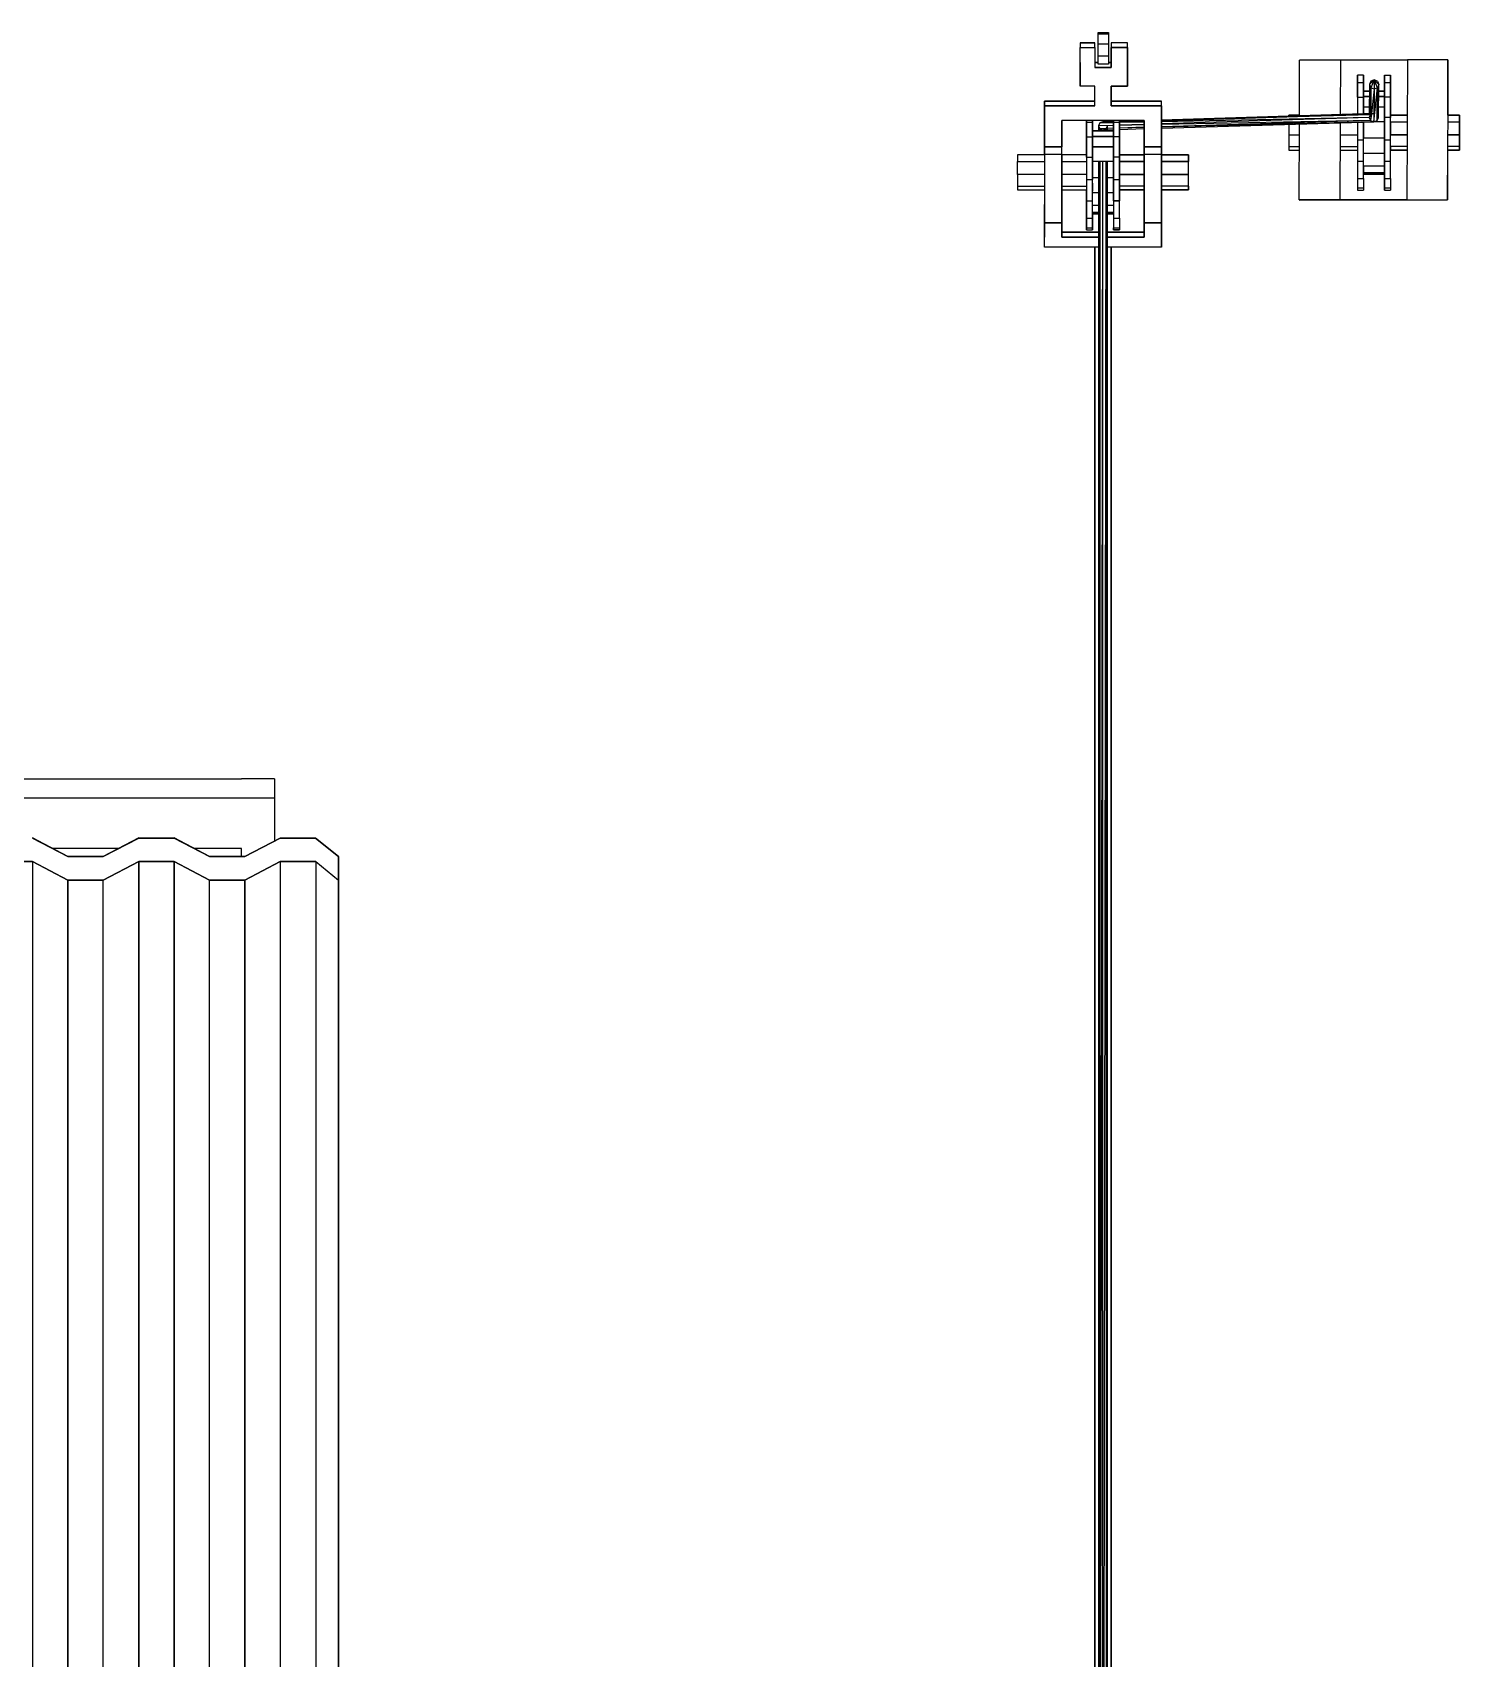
# Model space of a CAD drawing. Extents: x -32 to 51.8, y -51.6 to -5.5.
# Drawn here: x 28.681 to 32.137, y -17.091 to -13.154 of the extents above; entities that cross this region are included whole.
import ezdxf

# ---------------------------------------------------------------- set-up
doc = ezdxf.new("R2010")
doc.units = 0
doc.header["$MEASUREMENT"] = 0
doc.layers.get('0').update_dxf_attribs({"linetype": 'CONTINUOUS'})
doc.layers.add('hachures', color=5, linetype='CONTINUOUS')

msp = doc.modelspace()

# ---------------------------------------------------------------- linework, layer by layer
for p, q in [((31.254, -13.179), (31.2187, -13.179)), ((31.2187, -13.179), (31.2187, -13.1908)), ((31.2187, -13.179), (31.254, -13.179)), ((31.254, -13.1908), (31.254, -13.179)), ((31.2625, -13.1542), (31.2868, -13.1542)), ((31.2625, -13.1576), (31.2625, -13.1542)), ((31.2625, -13.1813), (31.2625, -13.1576)), ((31.2625, -13.1576), (31.2868, -13.1576)), ((31.2625, -13.2115), (31.2625, -13.1813)), ((31.2625, -13.1813), (31.2868, -13.1813)), ((31.2868, -13.1542), (31.2868, -13.1576)), ((31.2868, -13.1576), (31.2868, -13.1813)), ((31.2868, -13.1813), (31.2868, -13.2115)), ((31.3328, -13.179), (31.2935, -13.179)), ((31.2935, -13.179), (31.2935, -13.1908)), ((31.3328, -13.1908), (31.3328, -13.179)), ((31.2187, -13.2389), (31.2187, -13.1908)), ((31.2187, -13.1908), (31.254, -13.1908)), ((31.2187, -13.2272), (31.2187, -13.2389)), ((31.2187, -13.2389), (31.2187, -13.2272)), ((31.254, -13.1908), (31.254, -13.2389)), ((31.2625, -13.2272), (31.254, -13.2272)), ((31.254, -13.2272), (31.2625, -13.2272)), ((31.2625, -13.2305), (31.2625, -13.2115)), ((31.2868, -13.2115), (31.2625, -13.2115)), ((31.2868, -13.2115), (31.2868, -13.2305)), ((31.2935, -13.2272), (31.2868, -13.2272)), ((31.2868, -13.2272), (31.2935, -13.2272)), ((31.3328, -13.1908), (31.2935, -13.1908)), ((31.2935, -13.1908), (31.2935, -13.2389)), ((31.2935, -13.2389), (31.2935, -13.1908)), ((31.2935, -13.1908), (31.3328, -13.1908)), ((31.2935, -13.2272), (31.2935, -13.2389)), ((31.3328, -13.2389), (31.3328, -13.1908)), ((31.3328, -13.1908), (31.3328, -13.2389)), ((31.7498, -13.3557), (31.7501, -13.2209)), ((31.7501, -13.2209), (31.8489, -13.2207)), ((31.8489, -13.2209), (31.7501, -13.2211)), ((31.8489, -13.2207), (31.8484, -13.3526)), ((31.8489, -13.2207), (32.0109, -13.2205)), ((32.0109, -13.2205), (31.8489, -13.2209)), ((32.0109, -13.2205), (32.0097, -13.5592)), ((32.1093, -13.2203), (32.0109, -13.2205)), ((32.1093, -13.2203), (32.1084, -13.559)), ((32.1089, -13.3542), (32.1093, -13.2203)), ((31.2187, -13.2844), (31.2187, -13.2389)), ((31.2187, -13.2389), (31.2187, -13.2844)), ((31.2935, -13.2389), (31.254, -13.2389)), ((31.254, -13.2389), (31.2935, -13.2389)), ((31.2868, -13.2305), (31.2625, -13.2305)), ((31.3328, -13.2844), (31.3328, -13.2389)), ((31.3328, -13.2389), (31.3328, -13.2844)), ((31.8901, -13.2574), (31.8901, -13.276)), ((31.8901, -13.2625), (31.8901, -13.2574)), ((31.9046, -13.2574), (31.8901, -13.2574)), ((31.8901, -13.2574), (31.8901, -13.2625)), ((31.8901, -13.276), (31.8901, -13.2574)), ((31.8901, -13.2856), (31.8901, -13.2625)), ((31.9046, -13.276), (31.9046, -13.2574)), ((31.9046, -13.2574), (31.9046, -13.276)), ((31.9557, -13.2574), (31.9556, -13.276)), ((31.9557, -13.2574), (31.9701, -13.2574)), ((31.9557, -13.276), (31.9557, -13.2574)), ((31.9557, -13.2625), (31.9557, -13.2574)), ((31.9557, -13.2625), (31.9557, -13.2856)), ((31.9557, -13.2856), (31.9557, -13.2625)), ((31.9701, -13.2574), (31.9701, -13.276)), ((31.9701, -13.276), (31.9701, -13.2574)), ((31.254, -13.2844), (31.2187, -13.2844)), ((31.254, -13.3321), (31.254, -13.2844)), ((31.254, -13.3203), (31.254, -13.2844)), ((31.2935, -13.3204), (31.2935, -13.2844)), ((31.2935, -13.332), (31.2935, -13.2844)), ((31.2935, -13.2844), (31.2935, -13.3203)), ((31.2935, -13.2844), (31.3328, -13.2844)), ((31.3328, -13.2844), (31.2935, -13.2844)), ((31.2935, -13.2844), (31.2935, -13.3321)), ((31.8901, -13.276), (31.8901, -13.3107)), ((31.9046, -13.276), (31.8901, -13.276)), ((31.8901, -13.3107), (31.8901, -13.276)), ((31.8901, -13.3107), (31.8901, -13.2856)), ((31.9046, -13.3107), (31.9046, -13.276)), ((31.9046, -13.276), (31.9046, -13.3107)), ((31.9193, -13.2961), (31.9046, -13.2961)), ((31.9046, -13.2961), (31.9193, -13.2961)), ((31.9046, -13.3095), (31.9046, -13.2961)), ((31.9195, -13.2799), (31.9188, -13.3505)), ((31.9228, -13.2878), (31.9192, -13.3504)), ((31.9195, -13.2799), (31.9307, -13.2686)), ((31.9228, -13.2719), (31.9195, -13.2799)), ((31.9195, -13.2799), (31.9228, -13.2878)), ((31.9228, -13.2878), (31.9222, -13.3503)), ((31.9307, -13.2686), (31.9228, -13.2719)), ((31.9307, -13.2686), (31.9228, -13.2878)), ((31.9307, -13.2911), (31.9228, -13.2878)), ((31.9307, -13.2911), (31.9239, -13.3503)), ((31.9299, -13.3701), (31.9387, -13.2878)), ((31.9307, -13.2911), (31.9299, -13.3701)), ((31.9387, -13.2719), (31.9307, -13.2686)), ((31.942, -13.2799), (31.9307, -13.2686)), ((31.9307, -13.2686), (31.9307, -13.2911)), ((31.9387, -13.2878), (31.9307, -13.2686)), ((31.9387, -13.2878), (31.9307, -13.2911)), ((31.9379, -13.3672), (31.942, -13.2799)), ((31.9379, -13.3672), (31.9387, -13.2878)), ((31.9387, -13.2719), (31.942, -13.2799)), ((31.942, -13.2799), (31.9387, -13.2878)), ((31.9412, -13.3601), (31.942, -13.2799)), ((31.9557, -13.2961), (31.9418, -13.2961)), ((31.9418, -13.2961), (31.9557, -13.2961)), ((31.9556, -13.276), (31.9556, -13.3107)), ((31.9701, -13.276), (31.9557, -13.276)), ((31.9557, -13.3107), (31.9557, -13.276)), ((31.9557, -13.2856), (31.9557, -13.2856)), ((31.9557, -13.2856), (31.9557, -13.2961)), ((31.9557, -13.2961), (31.9557, -13.2856)), ((31.9557, -13.2961), (31.9557, -13.3095)), ((31.9701, -13.276), (31.9701, -13.3107)), ((31.9701, -13.3107), (31.9701, -13.276)), ((31.1323, -13.3558), (31.1323, -13.3203)), ((31.1323, -13.3203), (31.1323, -13.332)), ((31.1323, -13.332), (31.1323, -13.3203)), ((31.1323, -13.3203), (31.1742, -13.3203)), ((31.1742, -13.3204), (31.1323, -13.3204)), ((31.1323, -13.3204), (31.1323, -13.3559)), ((31.1323, -13.332), (31.1323, -13.3675)), ((31.1742, -13.332), (31.1323, -13.332)), ((31.1323, -13.3676), (31.1323, -13.3321)), ((31.1323, -13.3321), (31.1742, -13.3321)), ((31.1742, -13.3203), (31.254, -13.3203)), ((31.254, -13.3204), (31.1742, -13.3204)), ((31.254, -13.332), (31.1742, -13.332)), ((31.1742, -13.3321), (31.254, -13.3321)), ((31.2935, -13.3203), (31.3733, -13.3203)), ((31.3733, -13.3204), (31.2935, -13.3204)), ((31.3733, -13.332), (31.2935, -13.332)), ((31.2935, -13.3321), (31.3733, -13.3321)), ((31.3733, -13.3203), (31.4152, -13.3203)), ((31.4152, -13.3204), (31.3733, -13.3204)), ((31.4152, -13.332), (31.3733, -13.332)), ((31.3733, -13.3321), (31.4152, -13.3321)), ((31.4152, -13.332), (31.4152, -13.3203)), ((31.4152, -13.3675), (31.4152, -13.332)), ((31.4152, -13.332), (31.4152, -13.3321)), ((31.4152, -13.3321), (31.4152, -13.332)), ((31.4152, -13.3321), (31.4152, -13.3676)), ((31.8901, -13.3107), (31.8901, -13.3513)), ((31.8901, -13.3107), (31.9046, -13.3107)), ((31.9046, -13.3095), (31.9192, -13.3095)), ((31.9192, -13.3095), (31.9046, -13.3095)), ((31.9046, -13.3509), (31.9046, -13.3107)), ((31.9046, -13.3107), (31.9046, -13.3509)), ((31.9189, -13.3346), (31.9046, -13.3346)), ((31.9557, -13.3346), (31.9414, -13.3346)), ((31.9417, -13.3095), (31.9557, -13.3095)), ((31.9557, -13.3095), (31.9417, -13.3095)), ((31.9556, -13.3107), (31.9557, -13.3601)), ((31.9701, -13.3107), (31.9557, -13.3107)), ((31.9557, -13.3601), (31.9557, -13.3107)), ((31.9701, -13.3107), (31.9701, -13.3601)), ((31.9701, -13.3601), (31.9701, -13.3107)), ((31.1323, -13.3676), (31.1323, -13.3558)), ((31.1323, -13.3559), (31.1323, -13.3676)), ((31.1323, -13.3675), (31.1323, -13.431)), ((31.1323, -13.4311), (31.1323, -13.3676)), ((31.1742, -13.431), (31.1742, -13.3675)), ((31.1742, -13.3676), (31.1742, -13.4192)), ((31.1742, -13.4193), (31.1742, -13.3676)), ((31.254, -13.3676), (31.1742, -13.3676)), ((31.1742, -13.3676), (31.1742, -13.4311)), ((31.2335, -13.3817), (31.2335, -13.3676)), ((31.2335, -13.3676), (31.2335, -13.3721)), ((31.2335, -13.3721), (31.2335, -13.3676)), ((31.2335, -13.3721), (31.2335, -13.4069)), ((31.248, -13.3721), (31.2335, -13.3721)), ((31.2335, -13.4069), (31.2335, -13.3721)), ((31.2335, -13.4237), (31.2335, -13.3817)), ((31.248, -13.3721), (31.248, -13.3676)), ((31.248, -13.3676), (31.248, -13.3817)), ((31.248, -13.3676), (31.248, -13.3721)), ((31.248, -13.4069), (31.248, -13.3721)), ((31.248, -13.3721), (31.248, -13.4069)), ((31.248, -13.3817), (31.248, -13.3923)), ((31.2935, -13.3676), (31.254, -13.3676)), ((31.2659, -13.3733), (31.2626, -13.3802)), ((31.2991, -13.3791), (31.2626, -13.3802)), ((31.2991, -13.3795), (31.2626, -13.3802)), ((31.2626, -13.3802), (31.2626, -13.3923)), ((31.2626, -13.3802), (31.2659, -13.3871)), ((31.2738, -13.3705), (31.2659, -13.3733)), ((31.2991, -13.3723), (31.2659, -13.3733)), ((31.2991, -13.3726), (31.2659, -13.3733)), ((31.2991, -13.3697), (31.2738, -13.3705)), ((31.2738, -13.3705), (31.2991, -13.3698)), ((31.2818, -13.3871), (31.2851, -13.3802)), ((31.2844, -13.3923), (31.2851, -13.3802)), ((31.2851, -13.3923), (31.2851, -13.3802)), ((31.2991, -13.386), (31.2851, -13.3865)), ((31.3733, -13.3676), (31.2935, -13.3676)), ((31.2991, -13.3721), (31.2991, -13.3676)), ((31.2991, -13.3697), (31.2991, -13.3676)), ((31.2991, -13.3676), (31.2991, -13.3721)), ((31.3135, -13.3721), (31.2991, -13.3721)), ((31.2991, -13.3721), (31.2991, -13.4069)), ((31.2991, -13.4069), (31.2991, -13.3721)), ((31.3135, -13.3676), (31.3135, -13.3721)), ((31.3135, -13.3721), (31.3135, -13.3676)), ((31.3653, -13.3676), (31.3135, -13.3692)), ((31.3135, -13.3694), (31.3733, -13.3678)), ((31.3733, -13.37), (31.3135, -13.3718)), ((31.3733, -13.3711), (31.3135, -13.3724)), ((31.3135, -13.3721), (31.3135, -13.4069)), ((31.3135, -13.4069), (31.3135, -13.3721)), ((31.3733, -13.3768), (31.3135, -13.3786)), ((31.3733, -13.378), (31.3135, -13.3792)), ((31.3733, -13.3838), (31.3135, -13.3856)), ((31.3733, -13.3843), (31.3135, -13.3858)), ((31.3733, -13.3675), (31.3733, -13.431)), ((31.3733, -13.4311), (31.3733, -13.3676)), ((31.9299, -13.3501), (31.4152, -13.3661)), ((31.922, -13.353), (31.4152, -13.3687)), ((31.4152, -13.3667), (31.922, -13.353)), ((31.9187, -13.3601), (31.4152, -13.3703)), ((31.9187, -13.3601), (31.4152, -13.3755)), ((31.922, -13.3672), (31.4152, -13.3772)), ((31.922, -13.3672), (31.4152, -13.3825)), ((31.4152, -13.431), (31.4152, -13.3675)), ((31.4152, -13.3676), (31.4152, -13.4192)), ((31.4152, -13.3676), (31.4152, -13.4311)), ((31.4152, -13.4194), (31.4152, -13.3677)), ((31.9299, -13.3701), (31.4152, -13.3832)), ((31.4152, -13.3856), (31.9299, -13.3701)), ((31.7235, -13.3565), (31.7235, -13.3542)), ((31.7235, -13.3542), (31.7235, -13.3565)), ((31.7498, -13.3542), (31.7235, -13.3542)), ((31.7235, -13.3565), (31.7235, -13.3542)), ((31.7235, -13.3764), (31.7235, -13.402)), ((31.7492, -13.5596), (31.7497, -13.3756)), ((31.8483, -13.3726), (31.8476, -13.5594)), ((31.8901, -13.3713), (31.8901, -13.4144)), ((31.9046, -13.4144), (31.9046, -13.3709)), ((31.9046, -13.3709), (31.9046, -13.4094)), ((31.922, -13.353), (31.9187, -13.3601)), ((31.9187, -13.3601), (31.922, -13.3672)), ((31.9299, -13.3501), (31.922, -13.353)), ((31.9237, -13.3524), (31.922, -13.3672)), ((31.9221, -13.353), (31.922, -13.3672)), ((31.922, -13.3672), (31.9299, -13.3701)), ((31.9557, -13.3703), (31.9261, -13.3703)), ((31.9299, -13.3701), (31.9379, -13.3672)), ((31.9379, -13.3672), (31.9412, -13.3601)), ((31.9557, -13.3601), (31.9557, -13.4144)), ((31.9701, -13.3601), (31.9557, -13.3601)), ((31.9557, -13.4144), (31.9557, -13.3601)), ((31.9557, -13.3703), (31.9557, -13.4094)), ((31.9701, -13.3542), (32.0104, -13.3542)), ((32.0104, -13.3542), (31.9701, -13.3542)), ((31.9701, -13.4144), (31.9701, -13.3601)), ((31.9701, -13.3705), (32.0104, -13.3705)), ((31.9701, -13.402), (31.9701, -13.3705)), ((31.9701, -13.3705), (31.9701, -13.402)), ((32.1089, -13.3542), (32.1372, -13.3542)), ((32.1372, -13.3542), (32.1089, -13.3542)), ((32.1089, -13.3705), (32.1372, -13.3705)), ((32.1371, -13.3705), (32.1372, -13.3542)), ((32.1371, -13.402), (32.1371, -13.3705)), ((32.1372, -13.3542), (32.1372, -13.3542)), ((32.1372, -13.3542), (32.1372, -13.3705)), ((32.1372, -13.3628), (32.1372, -13.3542)), ((32.1372, -13.3705), (32.1372, -13.402)), ((32.1372, -13.3912), (32.1372, -13.3705)), ((31.2335, -13.4069), (31.2335, -13.4563)), ((31.2335, -13.4069), (31.248, -13.4069)), ((31.2335, -13.4563), (31.2335, -13.4069)), ((31.2335, -13.4504), (31.2335, -13.4237)), ((31.2991, -13.3923), (31.248, -13.3923)), ((31.248, -13.3923), (31.2991, -13.3923)), ((31.248, -13.4057), (31.248, -13.3923)), ((31.2991, -13.4057), (31.248, -13.4057)), ((31.248, -13.4057), (31.2991, -13.4057)), ((31.248, -13.4563), (31.248, -13.4069)), ((31.248, -13.4069), (31.248, -13.4563)), ((31.2626, -13.4057), (31.2626, -13.4057)), ((31.2646, -13.4057), (31.2646, -13.4057)), ((31.2659, -13.3871), (31.2655, -13.3923)), ((31.282, -13.3866), (31.2659, -13.3871)), ((31.282, -13.3866), (31.2659, -13.3871)), ((31.2659, -13.3871), (31.2659, -13.3923)), ((31.2659, -13.3871), (31.2738, -13.3899)), ((31.2659, -13.4057), (31.2659, -13.4057)), ((31.2714, -13.4057), (31.2714, -13.4057)), ((31.2735, -13.3923), (31.2738, -13.3899)), ((31.2738, -13.3899), (31.2818, -13.3871)), ((31.2738, -13.3923), (31.2738, -13.3899)), ((31.2738, -13.4057), (31.2738, -13.4057)), ((31.2792, -13.4057), (31.2792, -13.4057)), ((31.2811, -13.3923), (31.2818, -13.3871)), ((31.2818, -13.3871), (31.2818, -13.3923)), ((31.2818, -13.4057), (31.2818, -13.4057)), ((31.2837, -13.4057), (31.2837, -13.4057)), ((31.2991, -13.3862), (31.2851, -13.3866)), ((31.2851, -13.3896), (31.2991, -13.3891)), ((31.2851, -13.4057), (31.2851, -13.4057)), ((31.2991, -13.3923), (31.2991, -13.3891)), ((31.2991, -13.396), (31.2991, -13.3923)), ((31.2991, -13.3923), (31.2991, -13.3923)), ((31.2991, -13.3923), (31.2991, -13.4057)), ((31.2991, -13.4057), (31.2991, -13.3923)), ((31.2991, -13.4057), (31.2991, -13.4057)), ((31.2991, -13.4308), (31.2991, -13.4057)), ((31.2991, -13.4069), (31.2991, -13.4563)), ((31.3135, -13.4069), (31.2991, -13.4069)), ((31.2991, -13.4563), (31.2991, -13.4069)), ((31.3135, -13.3887), (31.3733, -13.3869)), ((31.3135, -13.4069), (31.3135, -13.4563)), ((31.3135, -13.4563), (31.3135, -13.4069)), ((31.4152, -13.4192), (31.4152, -13.4192)), ((31.4152, -13.4194), (31.4152, -13.4504)), ((31.4152, -13.4504), (31.4152, -13.4194)), ((31.4152, -13.4194), (31.4152, -13.4194)), ((31.7235, -13.402), (31.7235, -13.4304)), ((31.7235, -13.402), (31.7497, -13.402)), ((31.8482, -13.402), (31.8901, -13.402)), ((31.8901, -13.4144), (31.8901, -13.4656)), ((31.8901, -13.4144), (31.9046, -13.4144)), ((31.9046, -13.4094), (31.9557, -13.4094)), ((31.9046, -13.4656), (31.9046, -13.4144)), ((31.9557, -13.4144), (31.9557, -13.4656)), ((31.9557, -13.4144), (31.9701, -13.4144)), ((31.9557, -13.4656), (31.9557, -13.4144)), ((32.0102, -13.402), (31.9701, -13.402)), ((31.9701, -13.402), (32.0102, -13.402)), ((31.9701, -13.4656), (31.9701, -13.4144)), ((32.1372, -13.402), (32.1088, -13.402)), ((32.1088, -13.402), (32.1372, -13.402)), ((32.1371, -13.4304), (32.1371, -13.402)), ((32.1372, -13.4227), (32.1372, -13.3912)), ((32.1372, -13.402), (32.1372, -13.4304)), ((31.0669, -13.4504), (31.0669, -13.4666)), ((31.1323, -13.4504), (31.0669, -13.4504)), ((31.1323, -13.431), (31.1742, -13.431)), ((31.1323, -13.4311), (31.1323, -13.449)), ((31.1323, -13.449), (31.1323, -13.4311)), ((31.1742, -13.4311), (31.1323, -13.4311)), ((31.1323, -13.449), (31.1323, -13.449)), ((31.1323, -13.449), (31.1323, -13.5709)), ((31.1323, -13.449), (31.1742, -13.449)), ((31.1742, -13.449), (31.1742, -13.4311)), ((31.1742, -13.571), (31.1742, -13.449)), ((31.1742, -13.449), (31.1742, -13.571)), ((31.2335, -13.4504), (31.1742, -13.4504)), ((31.2335, -13.4563), (31.2335, -13.5105)), ((31.2335, -13.4563), (31.248, -13.4563)), ((31.2991, -13.4308), (31.248, -13.4308)), ((31.248, -13.4308), (31.2991, -13.4308)), ((31.248, -13.5105), (31.248, -13.4563)), ((31.248, -13.4563), (31.248, -13.5105)), ((31.2991, -13.4308), (31.2991, -13.4308)), ((31.2991, -13.4664), (31.2991, -13.4308)), ((31.2991, -13.4563), (31.2991, -13.5105)), ((31.3135, -13.4563), (31.2991, -13.4563)), ((31.2991, -13.5105), (31.2991, -13.4563)), ((31.3135, -13.4504), (31.3733, -13.4504)), ((31.3733, -13.4504), (31.3135, -13.4504)), ((31.3135, -13.5105), (31.3135, -13.4563)), ((31.3135, -13.4563), (31.3135, -13.5105)), ((31.3733, -13.449), (31.3733, -13.431)), ((31.3733, -13.431), (31.4152, -13.431)), ((31.3733, -13.4311), (31.3733, -13.449)), ((31.4152, -13.4311), (31.3733, -13.4311)), ((31.3733, -13.449), (31.3733, -13.571)), ((31.3733, -13.571), (31.3733, -13.449)), ((31.3733, -13.449), (31.4152, -13.449)), ((31.4152, -13.449), (31.4152, -13.431)), ((31.4152, -13.4311), (31.4152, -13.449)), ((31.4152, -13.571), (31.4152, -13.449)), ((31.4152, -13.449), (31.4152, -13.571)), ((31.4152, -13.4504), (31.4806, -13.4504)), ((31.4806, -13.4504), (31.4152, -13.4504)), ((31.4806, -13.4504), (31.4806, -13.4504)), ((31.4806, -13.4504), (31.4806, -13.4666)), ((31.4806, -13.4666), (31.4806, -13.4504)), ((31.7235, -13.4304), (31.7235, -13.439)), ((31.7235, -13.4304), (31.7496, -13.4304)), ((31.7235, -13.439), (31.7496, -13.439)), ((31.8481, -13.4304), (31.8901, -13.4304)), ((31.8481, -13.439), (31.8901, -13.439)), ((31.9046, -13.4464), (31.9557, -13.4464)), ((31.9701, -13.4304), (31.9701, -13.439)), ((32.0101, -13.4304), (31.9701, -13.4304)), ((31.9701, -13.439), (31.9701, -13.4304)), ((32.0101, -13.439), (31.9701, -13.439)), ((31.9701, -13.439), (32.0101, -13.439)), ((32.1084, -13.559), (32.1087, -13.439)), ((32.1372, -13.4304), (32.1087, -13.4304)), ((32.1371, -13.439), (32.1087, -13.439)), ((32.1087, -13.439), (32.1371, -13.439)), ((32.1371, -13.439), (32.1371, -13.4304)), ((32.1372, -13.439), (32.1371, -13.439)), ((32.1372, -13.4304), (32.1372, -13.439)), ((31.0669, -13.4982), (31.0669, -13.4666)), ((31.0669, -13.4666), (31.1323, -13.4666)), ((31.0669, -13.4982), (31.0669, -13.5265)), ((31.1323, -13.4982), (31.0669, -13.4982)), ((31.1742, -13.4666), (31.2335, -13.4666)), ((31.2335, -13.4982), (31.1742, -13.4982)), ((31.2335, -13.4666), (31.2335, -13.4982)), ((31.2335, -13.4982), (31.2335, -13.5265)), ((31.2991, -13.4664), (31.248, -13.4664)), ((31.248, -13.5056), (31.248, -13.4664)), ((31.2626, -13.4664), (31.2626, -18.8684)), ((31.2659, -13.4664), (31.2628, -18.8684)), ((31.2659, -13.4664), (31.2659, -18.8684)), ((31.2664, -18.8684), (31.2738, -13.4664)), ((31.2738, -18.8684), (31.2738, -13.4664)), ((31.2743, -18.8684), (31.2818, -13.4664)), ((31.2818, -13.4664), (31.2818, -18.8684)), ((31.282, -18.8684), (31.2851, -13.4664)), ((31.2851, -18.8684), (31.2851, -13.4664)), ((31.2991, -13.5056), (31.2991, -13.4664)), ((31.3135, -13.4666), (31.3733, -13.4666)), ((31.3135, -13.4982), (31.3135, -13.4666)), ((31.3733, -13.4666), (31.3135, -13.4666)), ((31.3135, -13.4666), (31.3135, -13.4666)), ((31.3733, -13.4982), (31.3135, -13.4982)), ((31.3135, -13.4982), (31.3733, -13.4982)), ((31.4152, -13.4666), (31.4806, -13.4666)), ((31.4806, -13.4666), (31.4152, -13.4666)), ((31.4806, -13.4982), (31.4152, -13.4982)), ((31.4152, -13.4982), (31.4806, -13.4982)), ((31.4806, -13.4666), (31.4806, -13.4666)), ((31.4806, -13.4982), (31.4806, -13.4666)), ((31.4806, -13.5265), (31.4806, -13.4982)), ((31.8901, -13.4656), (31.8901, -13.5076)), ((31.8901, -13.4656), (31.9046, -13.4656)), ((31.9046, -13.5076), (31.9046, -13.4656)), ((31.9046, -13.4767), (31.9557, -13.4767)), ((31.9046, -13.4767), (31.9046, -13.4934)), ((31.9046, -13.4934), (31.9557, -13.4934)), ((31.9046, -13.4971), (31.9046, -13.4934)), ((31.9046, -13.4934), (31.9046, -13.4971)), ((31.9557, -13.4971), (31.9046, -13.4971)), ((31.9046, -13.4971), (31.9557, -13.4971)), ((31.9557, -13.4656), (31.9557, -13.5076)), ((31.9557, -13.4656), (31.9701, -13.4656)), ((31.9557, -13.5076), (31.9557, -13.4656)), ((31.9701, -13.5076), (31.9701, -13.4656)), ((31.0669, -13.5265), (31.1323, -13.5265)), ((31.0669, -13.5265), (31.0669, -13.5351)), ((31.0669, -13.5351), (31.1323, -13.5351)), ((31.1742, -13.5265), (31.2335, -13.5265)), ((31.1742, -13.5351), (31.1742, -13.5688)), ((31.1742, -13.5351), (31.2335, -13.5351)), ((31.2335, -13.5105), (31.248, -13.5105)), ((31.2335, -13.5105), (31.2335, -13.5617)), ((31.2335, -13.5265), (31.2335, -13.5351)), ((31.2335, -13.5786), (31.2335, -13.5351)), ((31.248, -13.5056), (31.2626, -13.5056)), ((31.248, -13.5617), (31.248, -13.5105)), ((31.248, -13.5425), (31.248, -13.5105)), ((31.248, -13.5191), (31.248, -13.5387)), ((31.2626, -13.5425), (31.248, -13.5425)), ((31.248, -13.5729), (31.248, -13.5425)), ((31.2851, -13.5056), (31.2991, -13.5056)), ((31.2991, -13.5425), (31.2851, -13.5425)), ((31.2991, -13.5425), (31.2991, -13.5056)), ((31.2991, -13.5105), (31.2991, -13.5617)), ((31.2991, -13.5105), (31.3135, -13.5105)), ((31.2991, -13.5617), (31.2991, -13.5105)), ((31.2991, -13.5292), (31.2991, -13.5292)), ((31.2991, -13.5292), (31.2991, -13.5292)), ((31.2991, -13.5617), (31.2991, -13.5425)), ((31.3135, -13.5617), (31.3135, -13.5105)), ((31.3135, -13.5105), (31.3135, -13.5617)), ((31.3733, -13.5265), (31.3135, -13.5265)), ((31.3135, -13.5786), (31.3135, -13.5351)), ((31.3733, -13.5351), (31.3135, -13.5351)), ((31.3135, -13.5351), (31.3733, -13.5351)), ((31.4806, -13.5265), (31.4152, -13.5265)), ((31.4152, -13.5351), (31.4152, -13.5688)), ((31.4806, -13.5351), (31.4152, -13.5351)), ((31.4152, -13.5351), (31.4806, -13.5351)), ((31.4806, -13.5351), (31.4806, -13.5265)), ((31.4806, -13.5265), (31.4806, -13.5351)), ((31.4806, -13.5351), (31.4806, -13.5351)), ((31.8901, -13.5076), (31.8901, -13.5307)), ((31.8901, -13.5076), (31.9046, -13.5076)), ((31.8901, -13.5307), (31.8901, -13.5358)), ((31.8901, -13.5307), (31.9046, -13.5307)), ((31.8901, -13.5358), (31.9046, -13.5358)), ((31.9046, -13.5076), (31.9046, -13.5307)), ((31.9046, -13.5307), (31.9046, -13.5358)), ((31.9557, -13.5076), (31.9557, -13.5307)), ((31.9557, -13.5076), (31.9701, -13.5076)), ((31.9557, -13.5307), (31.9557, -13.5076)), ((31.9557, -13.5307), (31.9557, -13.5358)), ((31.9557, -13.5307), (31.9701, -13.5307)), ((31.9557, -13.5358), (31.9557, -13.5307)), ((31.9557, -13.5358), (31.9701, -13.5358)), ((31.9701, -13.5076), (31.9701, -13.5307)), ((31.9701, -13.5307), (31.9701, -13.5358)), ((31.1323, -13.5688), (31.1323, -13.5688)), ((31.1323, -13.5688), (31.1323, -13.5856)), ((31.1323, -13.571), (31.1323, -13.5709)), ((31.1323, -13.571), (31.1323, -13.6153)), ((31.1323, -13.6153), (31.1323, -13.571)), ((31.1742, -13.571), (31.1742, -13.5856)), ((31.1742, -13.6153), (31.1742, -13.571)), ((31.1742, -13.571), (31.1742, -13.6153)), ((31.2335, -13.5617), (31.248, -13.5617)), ((31.2335, -13.6038), (31.2335, -13.5617)), ((31.2335, -13.5617), (31.2335, -13.6038)), ((31.2335, -13.6134), (31.2335, -13.5786)), ((31.248, -13.5547), (31.248, -13.5547)), ((31.248, -13.5547), (31.248, -13.5547)), ((31.248, -13.5547), (31.248, -13.5547)), ((31.248, -13.6038), (31.248, -13.5617)), ((31.2626, -13.5729), (31.248, -13.5729)), ((31.248, -13.5895), (31.248, -13.5729)), ((31.2991, -13.5729), (31.2851, -13.5729)), ((31.2991, -13.5617), (31.2991, -13.6038)), ((31.2991, -13.5617), (31.3135, -13.5617)), ((31.3135, -13.5617), (31.2991, -13.5617)), ((31.3135, -13.6038), (31.3135, -13.5617)), ((31.3733, -13.571), (31.3733, -13.6153)), ((31.3733, -13.6153), (31.3733, -13.571)), ((31.4152, -13.5688), (31.4152, -13.5856)), ((31.4152, -13.6153), (31.4152, -13.571)), ((31.4152, -13.571), (31.4152, -13.6153)), ((31.8476, -13.5594), (31.7492, -13.5596)), ((31.8476, -13.5596), (31.7492, -13.5598)), ((31.7492, -13.5598), (31.8476, -13.5596)), ((32.0097, -13.5592), (31.8476, -13.5596)), ((31.8476, -13.5596), (32.0097, -13.5592)), ((32.0097, -13.5592), (31.8476, -13.5594)), ((32.0097, -13.5592), (32.1084, -13.559)), ((31.1323, -13.5856), (31.1323, -13.5856)), ((31.1323, -13.5856), (31.1323, -13.5973)), ((31.1323, -13.5856), (31.1323, -13.5856)), ((31.1323, -13.5973), (31.1323, -13.5973)), ((31.1323, -13.5973), (31.1323, -13.5973)), ((31.1323, -13.6495), (31.1323, -13.6153)), ((31.1323, -13.6153), (31.1323, -13.6495)), ((31.1742, -13.6153), (31.1323, -13.6153)), ((31.1323, -13.6153), (31.1742, -13.6153)), ((31.1742, -13.5856), (31.1742, -13.6378)), ((31.1742, -13.6495), (31.1742, -13.5973)), ((31.1742, -13.5973), (31.1742, -13.6153)), ((31.1742, -13.6153), (31.1742, -13.6495)), ((31.2335, -13.6038), (31.248, -13.6038)), ((31.2335, -13.6268), (31.2335, -13.6038)), ((31.2335, -13.6038), (31.2335, -13.6268)), ((31.2335, -13.632), (31.2335, -13.6134)), ((31.248, -13.5895), (31.2626, -13.5895)), ((31.248, -13.5932), (31.248, -13.5895)), ((31.248, -13.5932), (31.248, -13.6134)), ((31.248, -13.5932), (31.2626, -13.5932)), ((31.2626, -13.5932), (31.248, -13.5932)), ((31.248, -13.6268), (31.248, -13.6038)), ((31.248, -13.6038), (31.248, -13.6268)), ((31.248, -13.6134), (31.248, -13.632)), ((31.2851, -13.5895), (31.2991, -13.5895)), ((31.2851, -13.5932), (31.2991, -13.5932)), ((31.2991, -13.5932), (31.2851, -13.5932)), ((31.2991, -13.6038), (31.3135, -13.6038)), ((31.2991, -13.6038), (31.2991, -13.6268)), ((31.3135, -13.6038), (31.3135, -13.6268)), ((31.3733, -13.6495), (31.3733, -13.6153)), ((31.3733, -13.6153), (31.4152, -13.6153)), ((31.3733, -13.6153), (31.3733, -13.6495)), ((31.4152, -13.6153), (31.3733, -13.6153)), ((31.4152, -13.5856), (31.4152, -13.6378)), ((31.4152, -13.6495), (31.4152, -13.5973)), ((31.4152, -13.5973), (31.4152, -13.6153)), ((31.4152, -13.6153), (31.4152, -13.6495)), ((31.1323, -13.6742), (31.1323, -13.6495)), ((31.254, -13.6378), (31.1742, -13.6378)), ((31.1742, -13.6378), (31.1742, -13.6495)), ((31.1742, -13.6378), (31.254, -13.6378)), ((31.1742, -13.6495), (31.254, -13.6495)), ((31.254, -13.6495), (31.1742, -13.6495)), ((31.2335, -13.6268), (31.248, -13.6268)), ((31.2335, -13.632), (31.2335, -13.6268)), ((31.2335, -13.6268), (31.2335, -13.632)), ((31.2335, -13.632), (31.248, -13.632)), ((31.248, -13.632), (31.248, -13.6268)), ((31.248, -13.6268), (31.248, -13.632)), ((31.2626, -13.6378), (31.254, -13.6378)), ((31.254, -13.6378), (31.2626, -13.6378)), ((31.254, -13.6495), (31.2626, -13.6495)), ((31.2626, -13.6495), (31.254, -13.6495)), ((31.2935, -13.6378), (31.2851, -13.6378)), ((31.2851, -13.6378), (31.2935, -13.6378)), ((31.2851, -13.6495), (31.2935, -13.6495)), ((31.2935, -13.6495), (31.2851, -13.6495)), ((31.3733, -13.6378), (31.2935, -13.6378)), ((31.2935, -13.6378), (31.3733, -13.6378)), ((31.2935, -13.6495), (31.3733, -13.6495)), ((31.3733, -13.6495), (31.2935, -13.6495)), ((31.2991, -13.6268), (31.3135, -13.6268)), ((31.2991, -13.632), (31.2991, -13.6268)), ((31.2991, -13.6268), (31.2991, -13.632)), ((31.3135, -13.632), (31.2991, -13.632)), ((31.2991, -13.632), (31.3135, -13.632)), ((31.3135, -13.6268), (31.3135, -13.632)), ((31.4152, -13.6378), (31.4152, -13.6735)), ((31.4152, -13.6495), (31.4152, -13.6742)), ((31.4152, -13.6735), (31.4152, -13.6495)), ((31.1742, -13.6742), (31.1323, -13.6742)), ((31.254, -13.6742), (31.1742, -13.6742)), ((31.2539, -17.8566), (31.254, -13.6742)), ((31.2539, -17.8566), (31.2539, -13.6742)), ((31.2539, -13.6742), (31.2539, -17.8566)), ((31.2626, -13.6742), (31.254, -13.6742)), ((31.2935, -13.6742), (31.2851, -13.6742)), ((31.3733, -13.6742), (31.2935, -13.6742)), ((31.2935, -13.6742), (31.2935, -17.8566)), ((31.2935, -17.8566), (31.2935, -13.6742)), ((31.4152, -13.6742), (31.3733, -13.6742)), ((25.3471, -14.9617), (29.1871, -14.9617)), ((29.2671, -14.9617), (29.1871, -14.9617)), ((29.2671, -14.9617), (29.2671, -15.0079)), ((29.1871, -15.0079), (25.3471, -15.0078)), ((29.2671, -15.0079), (29.1871, -15.0079)), ((29.2671, -15.0079), (29.2671, -15.112)), ((28.6813, -15.1047), (28.767, -15.1492)), ((28.767, -15.1492), (28.6813, -15.1046)), ((28.6813, -15.1046), (28.6813, -15.1047)), ((28.8527, -15.1492), (28.9384, -15.1047)), ((28.9384, -15.1046), (28.8527, -15.1492)), ((28.9384, -15.1047), (29.0242, -15.1047)), ((28.9384, -15.1047), (28.9384, -15.1046)), ((29.0242, -15.1047), (28.9384, -15.1047)), ((28.9384, -15.1047), (28.9384, -15.1047)), ((29.0242, -15.1047), (29.1099, -15.1492)), ((29.0242, -15.1047), (29.0242, -15.1047)), ((29.1099, -15.1492), (29.0242, -15.1046)), ((29.0242, -15.1046), (29.0242, -15.1047)), ((29.1956, -15.1492), (29.2813, -15.1047)), ((29.2813, -15.1047), (29.1956, -15.1492)), ((29.367, -15.1047), (29.2813, -15.1047)), ((29.2813, -15.1047), (29.367, -15.1047)), ((29.2813, -15.1047), (29.2813, -15.1047)), ((29.4223, -15.1492), (29.367, -15.1047)), ((29.367, -15.1047), (29.367, -15.1047)), ((29.367, -15.1047), (29.4223, -15.1492)), ((28.889, -15.1304), (28.7308, -15.1304)), ((28.767, -15.1492), (28.8527, -15.1492)), ((28.767, -15.1492), (28.767, -15.1492)), ((28.8527, -15.1492), (28.767, -15.1492)), ((28.767, -15.1492), (28.767, -15.1492)), ((28.8527, -15.1492), (28.8527, -15.1492)), ((28.8527, -15.1492), (28.8527, -15.1492)), ((29.1871, -15.1304), (29.0736, -15.1304)), ((29.1099, -15.1492), (29.1956, -15.1492)), ((29.1099, -15.1492), (29.1099, -15.1492)), ((29.1956, -15.1492), (29.1099, -15.1492)), ((29.1099, -15.1492), (29.1099, -15.1492)), ((29.1871, -15.1492), (29.1871, -15.1304)), ((29.1956, -15.1492), (29.1956, -15.1492)), ((29.1956, -15.1492), (29.1956, -15.1492)), ((29.4224, -15.2064), (29.4223, -15.1492)), ((29.4223, -15.1492), (29.4224, -15.2064)), ((28.5957, -15.1618), (28.6814, -15.1618)), ((28.6814, -15.1618), (28.5957, -15.1618)), ((28.6814, -15.1618), (28.7671, -15.2064)), ((28.7671, -15.2064), (28.6814, -15.1618)), ((28.8528, -15.2064), (28.9386, -15.1618)), ((28.9386, -15.1618), (28.8528, -15.2064)), ((29.0243, -15.1618), (28.9386, -15.1618)), ((28.9386, -15.1618), (29.0243, -15.1618)), ((29.0243, -15.1618), (29.11, -15.2064)), ((29.11, -15.2064), (29.0243, -15.1618)), ((29.1957, -15.2064), (29.2814, -15.1618)), ((29.2814, -15.1618), (29.1957, -15.2064)), ((29.2814, -15.1618), (29.3671, -15.1618)), ((29.3671, -15.1618), (29.2814, -15.1618)), ((29.3671, -15.1618), (29.4224, -15.2064)), ((28.7671, -15.2064), (28.8528, -15.2064)), ((28.8528, -15.2064), (28.7671, -15.2064)), ((29.11, -15.2064), (29.1957, -15.2064)), ((29.1957, -15.2064), (29.11, -15.2064)), ((29.4224, -18.8684), (29.4224, -15.2064)), ((29.4224, -15.2064), (29.4224, -18.8684))]:
    msp.add_line(p, q)
at = {"layer": 'hachures'}
for p, q in [((28.6814, -15.1618), (28.6814, -19.8222)), ((28.9386, -15.1618), (28.9385, -19.8222)), ((28.9385, -19.8222), (28.9386, -15.1618)), ((29.0242, -19.8222), (29.0243, -15.1618)), ((29.0243, -15.1618), (29.0242, -19.8222)), ((29.2814, -15.1618), (29.2814, -18.8684)), ((29.3671, -15.1618), (29.3671, -18.8684)), ((28.7671, -15.2064), (28.7671, -19.8668)), ((28.7671, -19.8668), (28.7671, -15.2064)), ((28.8528, -19.8668), (28.8528, -15.2064)), ((29.11, -19.8668), (29.11, -15.2064)), ((29.1957, -15.2064), (29.1957, -19.0959)), ((29.1957, -19.0959), (29.1957, -15.2064))]:
    msp.add_line(p, q, dxfattribs=at)

doc.saveas('drawing.dxf')
